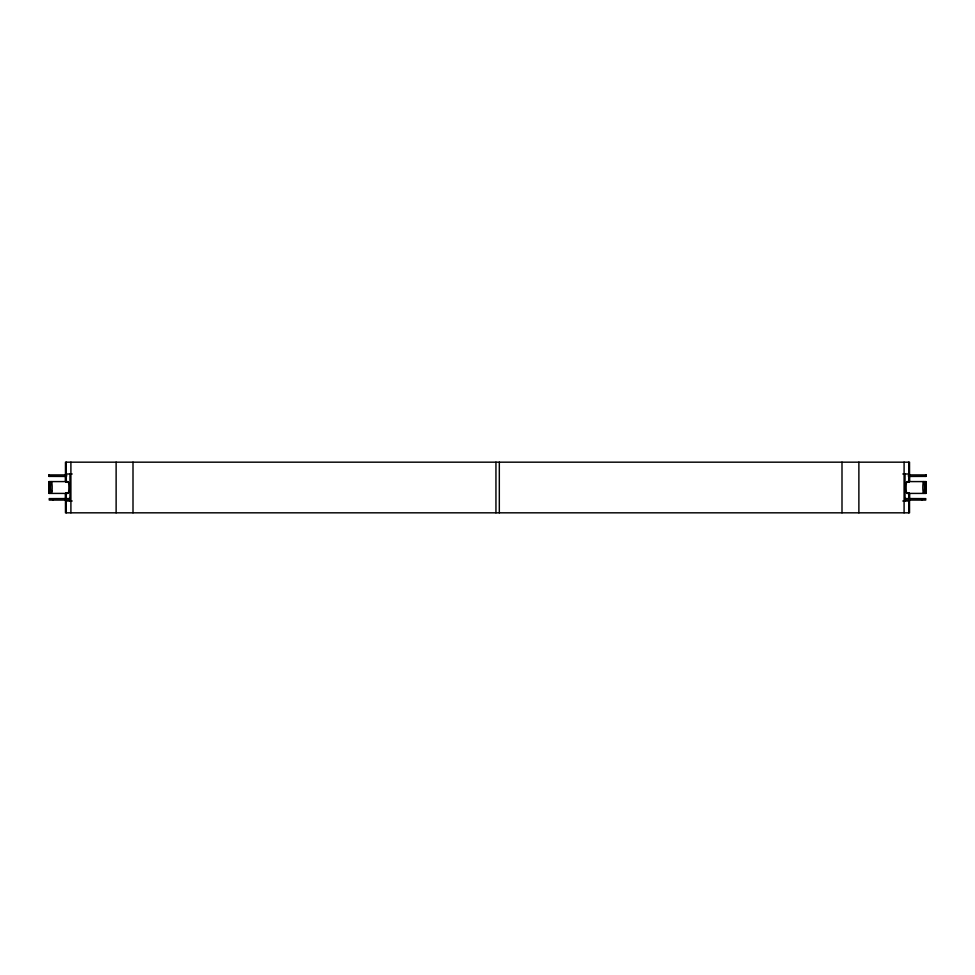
<?xml version="1.0" encoding="UTF-8"?>
<svg xmlns="http://www.w3.org/2000/svg" width="975" height="975" viewBox="0 0 975 975"><rect width="100%" height="100%" fill="white"/><g stroke="black" fill="none" stroke-linecap="round" stroke-linejoin="round"><path stroke-width="1.46" d="M48.774 476.324L48.774 475.142L48.762 476.385L66.422 476.446L66.471 475.008L66.397 476.409M49.237 498.615L69.725 498.554L69.761 500.029M925.763 498.615L905.275 498.554L905.251 500.053M926.238 476.324L926.25 475.142L926.226 476.385L908.578 476.446L908.627 475.008L908.542 476.385M65.825 482.247L65.873 481.589L65.934 482.247M65.934 492.753L65.873 493.411L65.825 492.753M909.066 482.247L909.127 481.589L909.175 482.247M909.175 492.753L909.127 493.387L909.066 492.753M68.079 481.589L49.006 481.589L48.884 487.5L49.006 493.411L68.079 493.411M49.018 493.387L49.018 481.613M906.921 481.589L925.994 481.589L925.994 493.411L906.921 493.411M926.006 493.387L926.006 481.613M69.688 498.591L69.688 500.053M905.312 500.029L905.312 498.615M72.187 473.996L65.605 473.996L65.605 481.504M902.813 473.996L909.395 473.996L909.395 481.504M48.762 474.923L66.422 474.923M908.578 474.923L926.238 474.923M49.237 500.077L69.725 500.077M905.275 500.077L925.763 500.077M72.187 501.004L65.605 501.004L65.605 493.496M902.813 501.004L909.395 501.004L909.395 493.496M909.529 481.54L909.529 462.174L65.471 462.174L65.471 481.54M909.529 493.46L909.529 512.826L65.471 512.826L65.471 493.46M908.749 462.174L908.749 481.54M908.749 493.46L908.749 512.826M905.044 473.996L905.044 501.004M904.093 462.174L904.093 512.826M858.878 462.174L858.878 512.826M841.998 462.174L841.998 512.826M499.322 462.174L499.322 512.826M495.946 462.174L495.946 512.826M133.002 462.174L133.002 512.826M116.123 462.174L116.123 512.826M70.907 462.174L70.907 512.826M69.956 473.996L69.956 501.004M66.251 462.174L66.251 481.54M66.251 493.46L66.251 512.826M67.689 482.247A5.911 0.829 -90 0 1 68.896 487.5A5.911 0.829 -90 0 1 67.689 492.753M907.311 492.753A5.911 0.829 -90 0 1 906.104 487.5A5.911 0.829 -90 0 1 907.311 482.247M49.225 499.249L49.25 499.249M925.75 499.249L925.775 499.249M49.603 475.617L49.676 476.409L49.603 475.544M52.906 499.249L52.979 500.053L52.906 499.176M921.887 499.249L921.96 500.053L921.887 499.176M925.19 475.617L925.263 476.409L925.19 475.544M52.028 490.9A5.911 0.829 -90 0 0 51.431 481.613A5.911 0.829 -90 0 0 50.615 489.986A5.911 0.829 -90 0 0 52.028 490.9M924.361 490.449A5.911 0.829 -90 0 0 923.642 481.589A5.911 0.829 -90 0 0 922.923 490.449A5.911 0.829 -90 0 0 924.361 490.449"/></g></svg>
